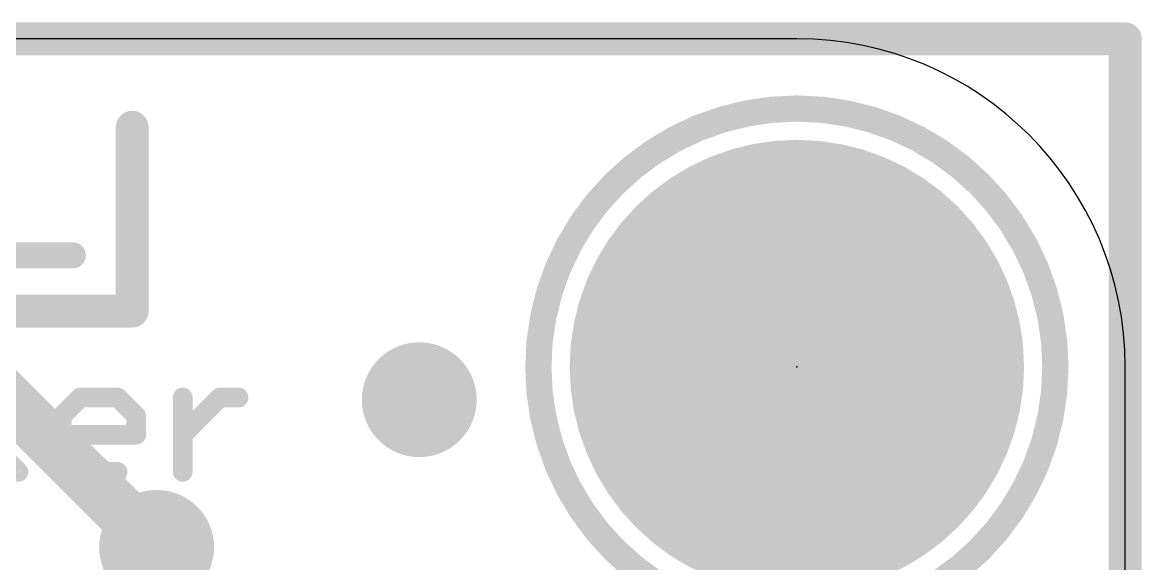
# Model space of a CAD drawing. Extents: x -0.1 to 25.5, y -0.1 to 17.9.
# Drawn here: x 16.87 to 25.53, y 13.72 to 17.91 of the extents above; entities that cross this region are included whole.
import ezdxf

# ---------------------------------------------------------------- set-up
doc = ezdxf.new("R2010")
doc.units = 0
for name, color, linetype in [('1', 12, 'CONTINUOUS'), ('16', 5, 'CONTINUOUS'), ('17', 110, 'CONTINUOUS'), ('18', 110, 'CONTINUOUS'), ('20', 53, 'CONTINUOUS'), ('21', 40, 'CONTINUOUS'), ('22', 6, 'CONTINUOUS'), ('23', 40, 'CONTINUOUS')]:
    doc.layers.add(name, color=color, linetype=linetype)

# ---------------------------------------------------------------- blocks, each defined once
blk = doc.blocks.new('ROUNDP')
at = {"const_width": 0.5}
blk.add_lwpolyline([(0, -0.25, 1), (0, 0.25, 1), (0, -0.25)], format="xyb", dxfattribs=at)
blk = doc.blocks.new('ROUNDV')
at = {"const_width": 0.5}
blk.add_lwpolyline([(0, -0.25, 1), (0, 0.25, 1), (0, -0.25)], format="xyb", dxfattribs=at)

msp = doc.modelspace()

# ---------------------------------------------------------------- linework, layer by layer
at = {"layer": '1'}
for points, const_width in [([(0, 17.78), (25.4, 17.78)], 0.254), ([(25.4, 17.78), (25.4, 0)], 0.254), ([(17.907, 13.843), (17.907, 13.081)], 0.4064)]:
    msp.add_lwpolyline(points, dxfattribs=dict(at, const_width=const_width))
for points, const_width in [([(25.4635, 17.78, 1), (25.3365, 17.78)], 0.127), ([(25.4, 17.7165, 1), (25.4, 17.8435)], 0.127), ([(18.0086, 13.843, 1), (17.8054, 13.843)], 0.2032)]:
    msp.add_lwpolyline(points, format="xyb", dxfattribs=dict(at, const_width=const_width))
at = {"layer": '16'}
for points, const_width in [([(0, 17.78), (25.4, 17.78)], 0.254), ([(25.4, 17.78), (25.4, 0)], 0.254), ([(16.51, 15.24), (17.907, 13.843)], 0.4064), ([(17.907, 11.811), (17.907, 13.843)], 0.4064)]:
    msp.add_lwpolyline(points, dxfattribs=dict(at, const_width=const_width))
for points, const_width in [([(25.4635, 17.78, 1), (25.3365, 17.78)], 0.127), ([(25.4, 17.7165, 1), (25.4, 17.8435)], 0.127), ([(18.0086, 13.843, 1), (17.8054, 13.843)], 0.2032), ([(17.8352, 13.7712, 1), (17.9788, 13.9148)], 0.2032)]:
    msp.add_lwpolyline(points, format="xyb", dxfattribs=dict(at, const_width=const_width))
at = {"layer": '20'}
for p, q in [((22.86, 17.78), (2.54, 17.78)), ((25.4, 2.54), (25.4, 15.24))]:
    msp.add_line(p, q, dxfattribs=at)
msp.add_arc((22.86, 15.24), 2.54, 0, 90, dxfattribs=at)
at = {"layer": '21'}
for points, const_width in [([(22.86, 13.24, 1), (22.86, 17.24, 1), (22.86, 13.24)], 0.2032), ([(17.258, 16.0528, 1), (17.258, 16.1544)], 0.1016), ([(16.8378, 14.9653, 1), (16.8378, 15.0415)], 0.0762), ([(17.3174, 15.0415, 1), (17.3174, 14.9653)], 0.0762), ([(17.3444, 14.9765, 1), (17.2905, 15.0304)], 0.0762), ([(17.6325, 15.0304, 1), (17.5786, 14.9765)], 0.0762), ([(17.6056, 14.9653, 1), (17.6056, 15.0415)], 0.0762), ([(18.147, 15.0034, 1), (18.0708, 15.0034)], 0.0762), ([(18.397, 15.0415, 1), (18.397, 14.9653)], 0.0762), ([(18.424, 14.9765, 1), (18.3701, 15.0304)], 0.0762), ([(18.5411, 14.9653, 1), (18.5411, 15.0415)], 0.0762), ([(17.1464, 14.8863, 1), (17.2003, 14.8324)], 0.0762), ([(17.2115, 14.8594, 1), (17.1353, 14.8594)], 0.0762), ([(17.7877, 14.8594, 1), (17.7115, 14.8594)], 0.0762), ([(17.7227, 14.8324, 1), (17.7766, 14.8863)], 0.0762), ([(17.1734, 14.7534, 1), (17.1734, 14.6772)], 0.0762), ([(17.7115, 14.7153, 1), (17.7877, 14.7153)], 0.0762), ([(17.7496, 14.6772, 1), (17.7496, 14.7534)], 0.0762), ([(18.082, 14.7423, 1), (18.1359, 14.6884)], 0.0762), ([(17.2003, 14.5982, 1), (17.1464, 14.5443)], 0.0762), ([(17.1353, 14.5713, 1), (17.2115, 14.5713)], 0.0762), ([(16.8109, 14.4003, 1), (16.8648, 14.4541)], 0.0762), ([(17.3174, 14.4653, 1), (17.3174, 14.3891)], 0.0762), ([(17.2905, 14.4003, 1), (17.3444, 14.4541)], 0.0762), ([(17.6056, 14.3891, 1), (17.6056, 14.4653)], 0.0762), ([(18.0708, 14.4272, 1), (18.147, 14.4272)], 0.0762)]:
    msp.add_lwpolyline(points, format="xyb", dxfattribs=dict(at, const_width=const_width))
for points, const_width in [([(16.5462, 16.1036), (17.258, 16.1036)], 0.2032), ([(16.5497, 15.0034), (16.8378, 15.0034)], 0.1524), ([(17.1734, 14.8594), (17.3174, 15.0034)], 0.1524), ([(17.3174, 15.0034), (17.6056, 15.0034)], 0.1524), ([(17.6056, 15.0034), (17.7496, 14.8594)], 0.1524), ([(18.1089, 14.4272), (18.1089, 15.0034)], 0.1524), ([(18.1089, 14.7153), (18.397, 15.0034)], 0.1524), ([(18.397, 15.0034), (18.5411, 15.0034)], 0.1524), ([(17.1734, 14.5713), (17.1734, 14.8594)], 0.1524), ([(17.7496, 14.8594), (17.7496, 14.7153)], 0.1524), ([(17.7496, 14.7153), (17.1734, 14.7153)], 0.1524), ([(16.6938, 14.5713), (16.8378, 14.4272)], 0.1524), ([(17.3174, 14.4272), (17.1734, 14.5713)], 0.1524), ([(17.6056, 14.4272), (17.3174, 14.4272)], 0.1524)]:
    msp.add_lwpolyline(points, dxfattribs=dict(at, const_width=const_width))
at = {"layer": '22', "const_width": 0.254}
for points in [[(17.7184, 17.0954), (17.7184, 15.6718)], [(17.7184, 15.6718), (16.7693, 15.6718)]]:
    msp.add_lwpolyline(points, dxfattribs=at)
at = {"layer": '22', "const_width": 0.127}
for points in [[(17.7819, 17.0954, 1), (17.6549, 17.0954)], [(17.7184, 15.6083, 1), (17.7184, 15.7353)], [(17.6549, 15.6718, 1), (17.7819, 15.6718)]]:
    msp.add_lwpolyline(points, format="xyb", dxfattribs=at)
at = {"layer": '23'}
msp.add_point((22.86, 15.24), dxfattribs=at)

# ---------------------------------------------------------------- block references
at = {"layer": '17', "xscale": 3.516, "yscale": 3.516}
msp.add_blockref('ROUNDP', (22.86, 15.24), dxfattribs=at)
msp.add_blockref('ROUNDP', (22.86, 15.24), dxfattribs=at)
at = {"layer": '18', "xscale": 0.889, "yscale": 0.889}
for p in [(19.939, 14.986), (19.939, 14.986), (17.907, 13.843), (17.907, 13.843)]:
    msp.add_blockref('ROUNDV', p, dxfattribs=at)

doc.saveas('drawing.dxf')
